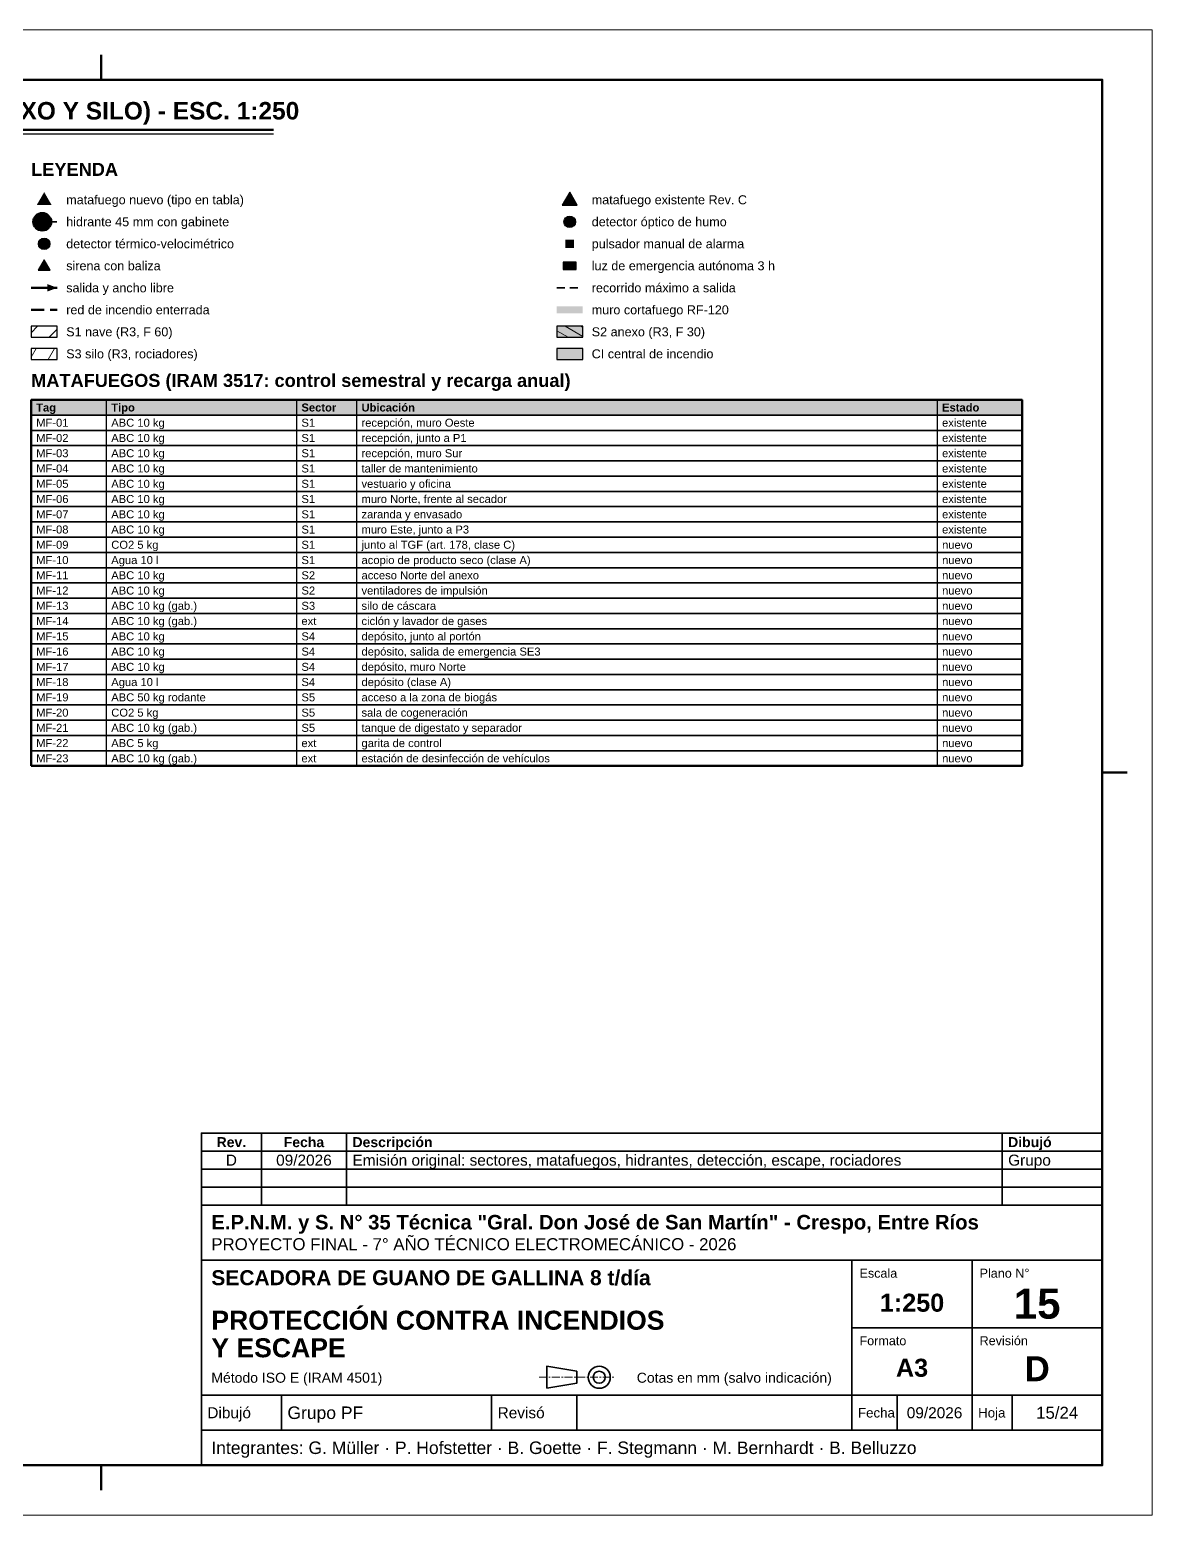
# Model space of a CAD drawing. Header units: millimetres. Extents: x 0 to 420, y 0 to 297.
# Drawn here: x 195.7 to 420, y 0 to 297 of the extents above; entities that cross this region are included whole.
import ezdxf
from ezdxf.enums import TextEntityAlignment as Align

# ---------------------------------------------------------------- set-up
doc = ezdxf.new("R2010")
doc.units = ezdxf.units.MM
doc.header["$LTSCALE"] = 0.5
for name, pattern in [('CENTER', [5.08, 3.175, -0.635, 0.635, -0.635]), ('TR_ESC', [5.2, 3.2, -2]), ('TR_RED', [7.6, 5.2, -2.4])]:
    doc.linetypes.add(name, pattern=pattern)
for name, color, linetype, lineweight in [('CONTORNO', 7, 'CONTINUOUS', 50), ('EJES', 1, 'CENTER', 18), ('FINO', 7, 'CONTINUOUS', 25), ('HOJA', 8, 'CONTINUOUS', 13), ('RAYADO', 8, 'CONTINUOUS', 18), ('RECUADRO', 7, 'CONTINUOUS', 70), ('RELLENO', 9, 'CONTINUOUS', 13), ('ROTULO', 7, 'CONTINUOUS', 35), ('TEXTO', 7, 'CONTINUOUS', 25)]:
    doc.layers.add(name, color=color, linetype=linetype, lineweight=lineweight)
doc.styles.add('NEGRITA', font='arialbd.ttf')
doc.styles.get("Standard").update_dxf_attribs({"font": 'arial.ttf'})

msp = doc.modelspace()

# ---------------------------------------------------------------- hatches: boundary and pattern name
at = {"layer": 'CONTORNO', "true_color": 0xc8102e}
for points in [[(197.1, 261.93), (200.1, 261.93), (198.6, 264.53)], [(302.75, 253.35), (304.45, 253.35), (304.45, 255.05), (302.75, 255.05)], [(301, 240.3), (306.2, 240.3), (306.2, 241.7), (301, 241.7)], [(301, 231.1), (306.2, 231.1), (306.2, 233.3), (301, 233.3)]]:
    msp.add_hatch(color=7, dxfattribs=at).paths.add_polyline_path(points)
h = msp.add_hatch(color=7, dxfattribs=at)
edge = h.paths.add_edge_path()
edge.add_arc((198.2, 258.6), 0.75, 0, 360)
at = {"layer": 'CONTORNO', "true_color": 0x0b8a43}
msp.add_hatch(color=7, dxfattribs=at).paths.add_polyline_path([(201.2, 245.4), (199.2, 246.16), (199.2, 244.64)])
at = {"layer": 'RAYADO', "true_color": 0xeb7878}
h = msp.add_hatch(dxfattribs=at)
h.set_pattern_fill('ANSI31')
h.paths.add_polyline_path([(196, 235.5), (201.2, 235.5), (201.2, 237.7), (196, 237.7)])
at = {"layer": 'RAYADO', "true_color": 0xbe8c50}
h = msp.add_hatch(dxfattribs=at)
h.set_pattern_fill('ANSI31', scale=0.5, angle=-75)
h.paths.add_polyline_path([(301, 235.5), (306.2, 235.5), (306.2, 237.7), (301, 237.7)])
at = {"layer": 'RAYADO', "true_color": 0xd4a700}
h = msp.add_hatch(dxfattribs=at)
h.set_pattern_fill('ANSI31', angle=15)
h.paths.add_polyline_path([(196, 231.1), (201.2, 231.1), (201.2, 233.3), (196, 233.3)])
at = {"layer": 'RELLENO', "true_color": 0xffffff}
for points in [[(302.1, 261.93), (305.1, 261.93), (303.6, 264.53)], [(303.23, 253.83), (303.97, 253.83), (303.97, 254.57), (303.23, 254.57)], [(197.4, 248.91), (199.8, 248.91), (198.6, 250.99)], [(302.3, 249.05), (304.9, 249.05), (304.9, 250.55), (302.3, 250.55)]]:
    msp.add_hatch(color=7, dxfattribs=at).paths.add_polyline_path(points)
h = msp.add_hatch(color=7, dxfattribs=at)
edge = h.paths.add_edge_path()
edge.add_arc((198.2, 258.6), 1.8, 0, 360)
h = msp.add_hatch(color=7, dxfattribs=at)
edge = h.paths.add_edge_path()
edge.add_arc((303.6, 258.6), 1.15, 0, 360)
h = msp.add_hatch(color=7, dxfattribs=at)
edge = h.paths.add_edge_path()
edge.add_arc((198.6, 254.2), 1.15, 0, 360)
at = {"layer": 'RELLENO', "true_color": 0xf1e1d6}
msp.add_hatch(color=7, dxfattribs=at).paths.add_polyline_path([(301, 235.5), (306.2, 235.5), (306.2, 237.7), (301, 237.7)])
at = {"layer": 'RELLENO', "true_color": 0xe2e8ee}
msp.add_hatch(color=7, dxfattribs=at).paths.add_polyline_path([(196, 219.95), (394, 219.95), (394, 223), (196, 223)])

# ---------------------------------------------------------------- linework, layer by layer
at = {"layer": 'CONTORNO'}
msp.add_line((26, 277), (244.4, 277), dxfattribs=at)
at = {"layer": 'CONTORNO', "lineweight": 70, "true_color": 0x0b8a43}
msp.add_line((196, 245.4), (201.2, 245.4), dxfattribs=at)
at = {"layer": 'CONTORNO'}
msp.add_lwpolyline([(196, 149.8), (394, 149.8), (394, 223), (196, 223)], close=True, dxfattribs=at)
at = {"layer": 'CONTORNO', "lineweight": 40, "true_color": 0xc8102e}
msp.add_circle((198.2, 258.6), 1.8, dxfattribs=at)
at = {"layer": 'EJES'}
msp.add_line((297.5, 27.6), (312.5, 27.6), dxfattribs=at)
at = {"layer": 'FINO'}
for p, q in [((26, 276.2), (244.4, 276.2)), ((302.3, 249.05), (304.9, 250.55)), ((302.3, 250.55), (304.9, 249.05)), ((211, 223), (211, 149.8)), ((249, 223), (249, 149.8)), ((261, 223), (261, 149.8)), ((377, 223), (377, 149.8))]:
    msp.add_line(p, q, dxfattribs=at)
at = {"layer": 'FINO', "lineweight": 35, "true_color": 0xc8102e}
msp.add_line((200, 258.6), (201.1, 258.6), dxfattribs=at)
at = {"layer": 'FINO', "true_color": 0xc8102e}
for points in [[(302.1, 261.93), (305.1, 261.93), (303.6, 264.53)], [(197.4, 248.91), (199.8, 248.91), (198.6, 250.99)]]:
    msp.add_lwpolyline(points, close=True, dxfattribs=at)
at = {"layer": 'FINO', "lineweight": 25}
msp.add_lwpolyline([(302.3, 249.05), (304.9, 249.05), (304.9, 250.55), (302.3, 250.55)], close=True, dxfattribs=at)
at = {"layer": 'FINO', "linetype": 'TR_ESC', "lineweight": 35, "true_color": 0x0b8a43}
msp.add_lwpolyline([(301, 245.4), (306.2, 245.4)], dxfattribs=at)
at = {"layer": 'FINO', "linetype": 'TR_RED', "lineweight": 50, "true_color": 0xc8102e}
msp.add_lwpolyline([(196, 241), (201.2, 241)], dxfattribs=at)
at = {"layer": 'FINO'}
for points in [[(196, 235.5), (201.2, 235.5), (201.2, 237.7), (196, 237.7)], [(301, 235.5), (306.2, 235.5), (306.2, 237.7), (301, 237.7)], [(196, 231.1), (201.2, 231.1), (201.2, 233.3), (196, 233.3)], [(301, 231.1), (306.2, 231.1), (306.2, 233.3), (301, 233.3)], [(196, 219.95), (394, 219.95), (394, 223), (196, 223)], [(196, 216.9), (394, 216.9), (394, 219.95), (196, 219.95)], [(196, 213.85), (394, 213.85), (394, 216.9), (196, 216.9)], [(196, 210.8), (394, 210.8), (394, 213.85), (196, 213.85)], [(196, 207.75), (394, 207.75), (394, 210.8), (196, 210.8)], [(196, 204.7), (394, 204.7), (394, 207.75), (196, 207.75)], [(196, 201.65), (394, 201.65), (394, 204.7), (196, 204.7)], [(196, 198.6), (394, 198.6), (394, 201.65), (196, 201.65)], [(196, 195.55), (394, 195.55), (394, 198.6), (196, 198.6)], [(196, 192.5), (394, 192.5), (394, 195.55), (196, 195.55)], [(196, 189.45), (394, 189.45), (394, 192.5), (196, 192.5)], [(196, 186.4), (394, 186.4), (394, 189.45), (196, 189.45)], [(196, 183.35), (394, 183.35), (394, 186.4), (196, 186.4)], [(196, 180.3), (394, 180.3), (394, 183.35), (196, 183.35)], [(196, 177.25), (394, 177.25), (394, 180.3), (196, 180.3)], [(196, 174.2), (394, 174.2), (394, 177.25), (196, 177.25)], [(196, 171.15), (394, 171.15), (394, 174.2), (196, 174.2)], [(196, 168.1), (394, 168.1), (394, 171.15), (196, 171.15)], [(196, 165.05), (394, 165.05), (394, 168.1), (196, 168.1)], [(196, 162), (394, 162), (394, 165.05), (196, 165.05)], [(196, 158.95), (394, 158.95), (394, 162), (196, 162)], [(196, 155.9), (394, 155.9), (394, 158.95), (196, 158.95)], [(196, 152.85), (394, 152.85), (394, 155.9), (196, 155.9)], [(196, 149.8), (394, 149.8), (394, 152.85), (196, 152.85)]]:
    msp.add_lwpolyline(points, close=True, dxfattribs=at)
at = {"layer": 'FINO', "lineweight": 25}
for centre in [(303.6, 258.6), (198.6, 254.2)]:
    msp.add_circle(centre, 1.15, dxfattribs=at)
at = {"layer": 'HOJA'}
msp.add_lwpolyline([(0, 0), (420, 0), (420, 297), (0, 297)], close=True, dxfattribs=at)
at = {"layer": 'RECUADRO'}
for p, q in [((210, 292), (210, 287)), ((415, 148.5), (410, 148.5)), ((210, 5), (210, 10))]:
    msp.add_line(p, q, dxfattribs=at)
msp.add_lwpolyline([(20, 10), (410, 10), (410, 287), (20, 287)], close=True, dxfattribs=at)
at = {"layer": 'ROTULO'}
for p, q in [((242, 72.8), (242, 76.4)), ((259, 72.8), (259, 76.4)), ((390, 72.8), (390, 76.4)), ((242, 69.2), (242, 72.8)), ((259, 69.2), (259, 72.8)), ((390, 69.2), (390, 72.8)), ((242, 65.6), (242, 69.2)), ((259, 65.6), (259, 69.2)), ((390, 65.6), (390, 69.2)), ((242, 62), (242, 65.6)), ((259, 62), (259, 65.6)), ((390, 62), (390, 65.6)), ((230, 62), (410, 62)), ((230, 10), (230, 62)), ((230, 51), (410, 51)), ((360, 24), (360, 51)), ((384, 24), (384, 51)), ((360, 37.5), (410, 37.5)), ((230, 24), (410, 24)), ((246, 17), (246, 24)), ((288, 17), (288, 24)), ((305, 17), (305, 24)), ((360, 17), (360, 24)), ((369, 17), (369, 24)), ((384, 17), (384, 24)), ((392, 17), (392, 24)), ((230, 17), (410, 17))]:
    msp.add_line(p, q, dxfattribs=at)
for points in [[(230, 72.8), (410, 72.8), (410, 76.4), (230, 76.4)], [(230, 69.2), (410, 69.2), (410, 72.8), (230, 72.8)], [(230, 65.6), (410, 65.6), (410, 69.2), (230, 69.2)], [(230, 62), (410, 62), (410, 65.6), (230, 65.6)], [(299, 25.4), (305, 26.4), (305, 28.8), (299, 29.8)]]:
    msp.add_lwpolyline(points, close=True, dxfattribs=at)
for radius in [2.2, 1.2]:
    msp.add_circle((309.5, 27.6), radius, dxfattribs=at)

# ---------------------------------------------------------------- texts
at = {"layer": 'ROTULO', "style": 'NEGRITA'}
for s, height, p in [('Rev.', 2, (236, 74.6)), ('Fecha', 2, (250.5, 74.6)), ('15', 6, (397, 42.3)), ('1:250', 3.6, (372, 42.5)), ('A3', 3.6, (372, 29.5)), ('D', 5, (397, 29.3))]:
    msp.add_text(s, height=height, dxfattribs=at).set_placement(p, align=Align.MIDDLE_CENTER)
for s, height, p in [('Descripción', 2, (260.2, 74.6)), ('Dibujó', 2, (391.2, 74.6)), ('E.P.N.M. y S. N° 35 Técnica "Gral. Don José de San Martín" - Crespo, Entre Ríos', 2.9, (232, 58.6)), ('SECADORA DE GUANO DE GALLINA 8 t/día', 3, (232, 47.5)), ('PROTECCIÓN CONTRA INCENDIOS', 3.8, (232, 39)), ('Y ESCAPE', 3.8, (232, 33.49))]:
    msp.add_text(s, height=height, dxfattribs=at).set_placement(p, align=Align.MIDDLE_LEFT)
at = {"layer": 'ROTULO'}
for s, height, p in [('D', 2.2, (236, 71)), ('09/2026', 2.2, (250.5, 71)), ('09/2026', 2.2, (376.5, 20.5)), ('15/24', 2.4, (401, 20.5))]:
    msp.add_text(s, height=height, dxfattribs=at).set_placement(p, align=Align.MIDDLE_CENTER)
for s, height, p in [('Emisión original: sectores, matafuegos, hidrantes, detección, escape, rociadores', 2.2, (260.2, 71)), ('Grupo', 2.2, (391.2, 71)), ('PROYECTO FINAL - 7° AÑO TÉCNICO ELECTROMECÁNICO - 2026', 2.4, (232, 54.2)), ('Método ISO E (IRAM 4501)', 2, (232, 27.5)), ('Cotas en mm (salvo indicación)', 2, (317, 27.5)), ('Dibujó', 2.2, (231.2, 20.5)), ('Grupo PF', 2.5, (247.2, 20.5)), ('Revisó', 2.2, (289.2, 20.5)), ('Fecha', 1.9, (361.2, 20.5)), ('Hoja', 1.9, (385.2, 20.5)), ('Integrantes: G. Müller · P. Hofstetter · B. Goette · F. Stegmann · M. Bernhardt · B. Belluzzo', 2.5, (232, 13.5))]:
    msp.add_text(s, height=height, dxfattribs=at).set_placement(p, align=Align.MIDDLE_LEFT)
for s, p in [('Escala', (361.5, 49.3)), ('Plano N°', (385.5, 49.3)), ('Formato', (361.5, 35.8)), ('Revisión', (385.5, 35.8))]:
    msp.add_text(s, height=1.8, dxfattribs=at).set_placement(p, align=Align.TOP_LEFT)
at = {"layer": 'TEXTO', "style": 'NEGRITA'}
for s, height, p in [('PROTECCIÓN CONTRA INCENDIOS Y MEDIOS DE ESCAPE (NAVE, ANEXO Y SILO) - ESC. 1:250', 3.5, (26, 278)), ('LEYENDA', 2.6, (196, 267)), ('MATAFUEGOS (IRAM 3517: control semestral y recarga anual)', 2.6, (196, 224.8))]:
    msp.add_text(s, height=height, dxfattribs=at).set_placement(p, align=Align.BOTTOM_LEFT)
at = {"layer": 'TEXTO'}
for s, height, p in [('matafuego nuevo (tipo en tabla)', 1.8, (203, 263)), ('matafuego existente Rev. C', 1.8, (308, 263)), ('hidrante 45 mm con gabinete', 1.8, (203, 258.6)), ('detector óptico de humo', 1.8, (308, 258.6)), ('detector térmico-velocimétrico', 1.8, (203, 254.2)), ('pulsador manual de alarma', 1.8, (308, 254.2)), ('sirena con baliza', 1.8, (203, 249.8)), ('luz de emergencia autónoma 3 h', 1.8, (308, 249.8)), ('salida y ancho libre', 1.8, (203, 245.4)), ('recorrido máximo a salida', 1.8, (308, 245.4)), ('red de incendio enterrada', 1.8, (203, 241)), ('muro cortafuego RF-120', 1.8, (308, 241)), ('S1 nave (R3, F 60)', 1.8, (203, 236.6)), ('S2 anexo (R3, F 30)', 1.8, (308, 236.6)), ('S3 silo (R3, rociadores)', 1.8, (203, 232.2)), ('CI central de incendio', 1.8, (308, 232.2)), ('MF-01', 1.6, (197, 218.43)), ('ABC 10 kg', 1.6, (212, 218.43)), ('S1', 1.6, (250, 218.43)), ('recepción, muro Oeste', 1.6, (262, 218.43)), ('existente', 1.6, (378, 218.43)), ('MF-02', 1.6, (197, 215.38)), ('ABC 10 kg', 1.6, (212, 215.38)), ('S1', 1.6, (250, 215.38)), ('recepción, junto a P1', 1.6, (262, 215.38)), ('existente', 1.6, (378, 215.38)), ('MF-03', 1.6, (197, 212.33)), ('ABC 10 kg', 1.6, (212, 212.33)), ('S1', 1.6, (250, 212.33)), ('recepción, muro Sur', 1.6, (262, 212.33)), ('existente', 1.6, (378, 212.33)), ('MF-04', 1.6, (197, 209.28)), ('ABC 10 kg', 1.6, (212, 209.28)), ('S1', 1.6, (250, 209.28)), ('taller de mantenimiento', 1.6, (262, 209.28)), ('existente', 1.6, (378, 209.28)), ('MF-05', 1.6, (197, 206.22)), ('ABC 10 kg', 1.6, (212, 206.22)), ('S1', 1.6, (250, 206.22)), ('vestuario y oficina', 1.6, (262, 206.22)), ('existente', 1.6, (378, 206.22)), ('MF-06', 1.6, (197, 203.18)), ('ABC 10 kg', 1.6, (212, 203.18)), ('S1', 1.6, (250, 203.18)), ('muro Norte, frente al secador', 1.6, (262, 203.18)), ('existente', 1.6, (378, 203.18)), ('MF-07', 1.6, (197, 200.12)), ('ABC 10 kg', 1.6, (212, 200.12)), ('S1', 1.6, (250, 200.12)), ('zaranda y envasado', 1.6, (262, 200.12)), ('existente', 1.6, (378, 200.12)), ('MF-08', 1.6, (197, 197.08)), ('ABC 10 kg', 1.6, (212, 197.08)), ('S1', 1.6, (250, 197.08)), ('muro Este, junto a P3', 1.6, (262, 197.08)), ('existente', 1.6, (378, 197.08)), ('MF-09', 1.6, (197, 194.03)), ('CO2 5 kg', 1.6, (212, 194.03)), ('S1', 1.6, (250, 194.03)), ('junto al TGF (art. 178, clase C)', 1.6, (262, 194.03)), ('nuevo', 1.6, (378, 194.03)), ('MF-10', 1.6, (197, 190.97)), ('Agua 10 l', 1.6, (212, 190.97)), ('S1', 1.6, (250, 190.97)), ('acopio de producto seco (clase A)', 1.6, (262, 190.97)), ('nuevo', 1.6, (378, 190.97)), ('MF-11', 1.6, (197, 187.93)), ('ABC 10 kg', 1.6, (212, 187.93)), ('S2', 1.6, (250, 187.93)), ('acceso Norte del anexo', 1.6, (262, 187.93)), ('nuevo', 1.6, (378, 187.93)), ('MF-12', 1.6, (197, 184.88)), ('ABC 10 kg', 1.6, (212, 184.88)), ('S2', 1.6, (250, 184.88)), ('ventiladores de impulsión', 1.6, (262, 184.88)), ('nuevo', 1.6, (378, 184.88)), ('MF-13', 1.6, (197, 181.83)), ('ABC 10 kg (gab.)', 1.6, (212, 181.83)), ('S3', 1.6, (250, 181.83)), ('silo de cáscara', 1.6, (262, 181.83)), ('nuevo', 1.6, (378, 181.83)), ('MF-14', 1.6, (197, 178.78)), ('ABC 10 kg (gab.)', 1.6, (212, 178.78)), ('ext', 1.6, (250, 178.78)), ('ciclón y lavador de gases', 1.6, (262, 178.78)), ('nuevo', 1.6, (378, 178.78)), ('MF-15', 1.6, (197, 175.72)), ('ABC 10 kg', 1.6, (212, 175.72)), ('S4', 1.6, (250, 175.72)), ('depósito, junto al portón', 1.6, (262, 175.72)), ('nuevo', 1.6, (378, 175.72)), ('MF-16', 1.6, (197, 172.68)), ('ABC 10 kg', 1.6, (212, 172.68)), ('S4', 1.6, (250, 172.68)), ('depósito, salida de emergencia SE3', 1.6, (262, 172.68)), ('nuevo', 1.6, (378, 172.68)), ('MF-17', 1.6, (197, 169.62)), ('ABC 10 kg', 1.6, (212, 169.62)), ('S4', 1.6, (250, 169.62)), ('depósito, muro Norte', 1.6, (262, 169.62)), ('nuevo', 1.6, (378, 169.62)), ('MF-18', 1.6, (197, 166.58)), ('Agua 10 l', 1.6, (212, 166.58)), ('S4', 1.6, (250, 166.58)), ('depósito (clase A)', 1.6, (262, 166.58)), ('nuevo', 1.6, (378, 166.58)), ('MF-19', 1.6, (197, 163.53)), ('ABC 50 kg rodante', 1.6, (212, 163.53)), ('S5', 1.6, (250, 163.53)), ('acceso a la zona de biogás', 1.6, (262, 163.53)), ('nuevo', 1.6, (378, 163.53)), ('MF-20', 1.6, (197, 160.47)), ('CO2 5 kg', 1.6, (212, 160.47)), ('S5', 1.6, (250, 160.47)), ('sala de cogeneración', 1.6, (262, 160.47)), ('nuevo', 1.6, (378, 160.47)), ('MF-21', 1.6, (197, 157.43)), ('ABC 10 kg (gab.)', 1.6, (212, 157.43)), ('S5', 1.6, (250, 157.43)), ('tanque de digestato y separador', 1.6, (262, 157.43)), ('nuevo', 1.6, (378, 157.43)), ('MF-22', 1.6, (197, 154.38)), ('ABC 5 kg', 1.6, (212, 154.38)), ('ext', 1.6, (250, 154.38)), ('garita de control', 1.6, (262, 154.38)), ('nuevo', 1.6, (378, 154.38)), ('MF-23', 1.6, (197, 151.33)), ('ABC 10 kg (gab.)', 1.6, (212, 151.33)), ('ext', 1.6, (250, 151.33)), ('estación de desinfección de vehículos', 1.6, (262, 151.33)), ('nuevo', 1.6, (378, 151.33))]:
    msp.add_text(s, height=height, dxfattribs=at).set_placement(p, align=Align.MIDDLE_LEFT)
at = {"layer": 'TEXTO', "true_color": 0xc8102e}
for s, height, p in [('E', 1.08, (303.6, 262.18)), ('S', 0.864, (198.6, 249.16))]:
    msp.add_text(s, height=height, dxfattribs=at).set_placement(p, align=Align.BOTTOM_CENTER)
at = {"layer": 'TEXTO', "style": 'NEGRITA'}
for s, p in [('H', (303.6, 258.6)), ('T', (198.6, 254.2))]:
    msp.add_text(s, height=1.21, dxfattribs=at).set_placement(p, align=Align.MIDDLE_CENTER)
for s, p in [('Tag', (197, 221.47)), ('Tipo', (212, 221.47)), ('Sector', (250, 221.47)), ('Ubicación', (262, 221.47)), ('Estado', (378, 221.47))]:
    msp.add_text(s, height=1.6, dxfattribs=at).set_placement(p, align=Align.MIDDLE_LEFT)

doc.saveas('drawing.dxf')
